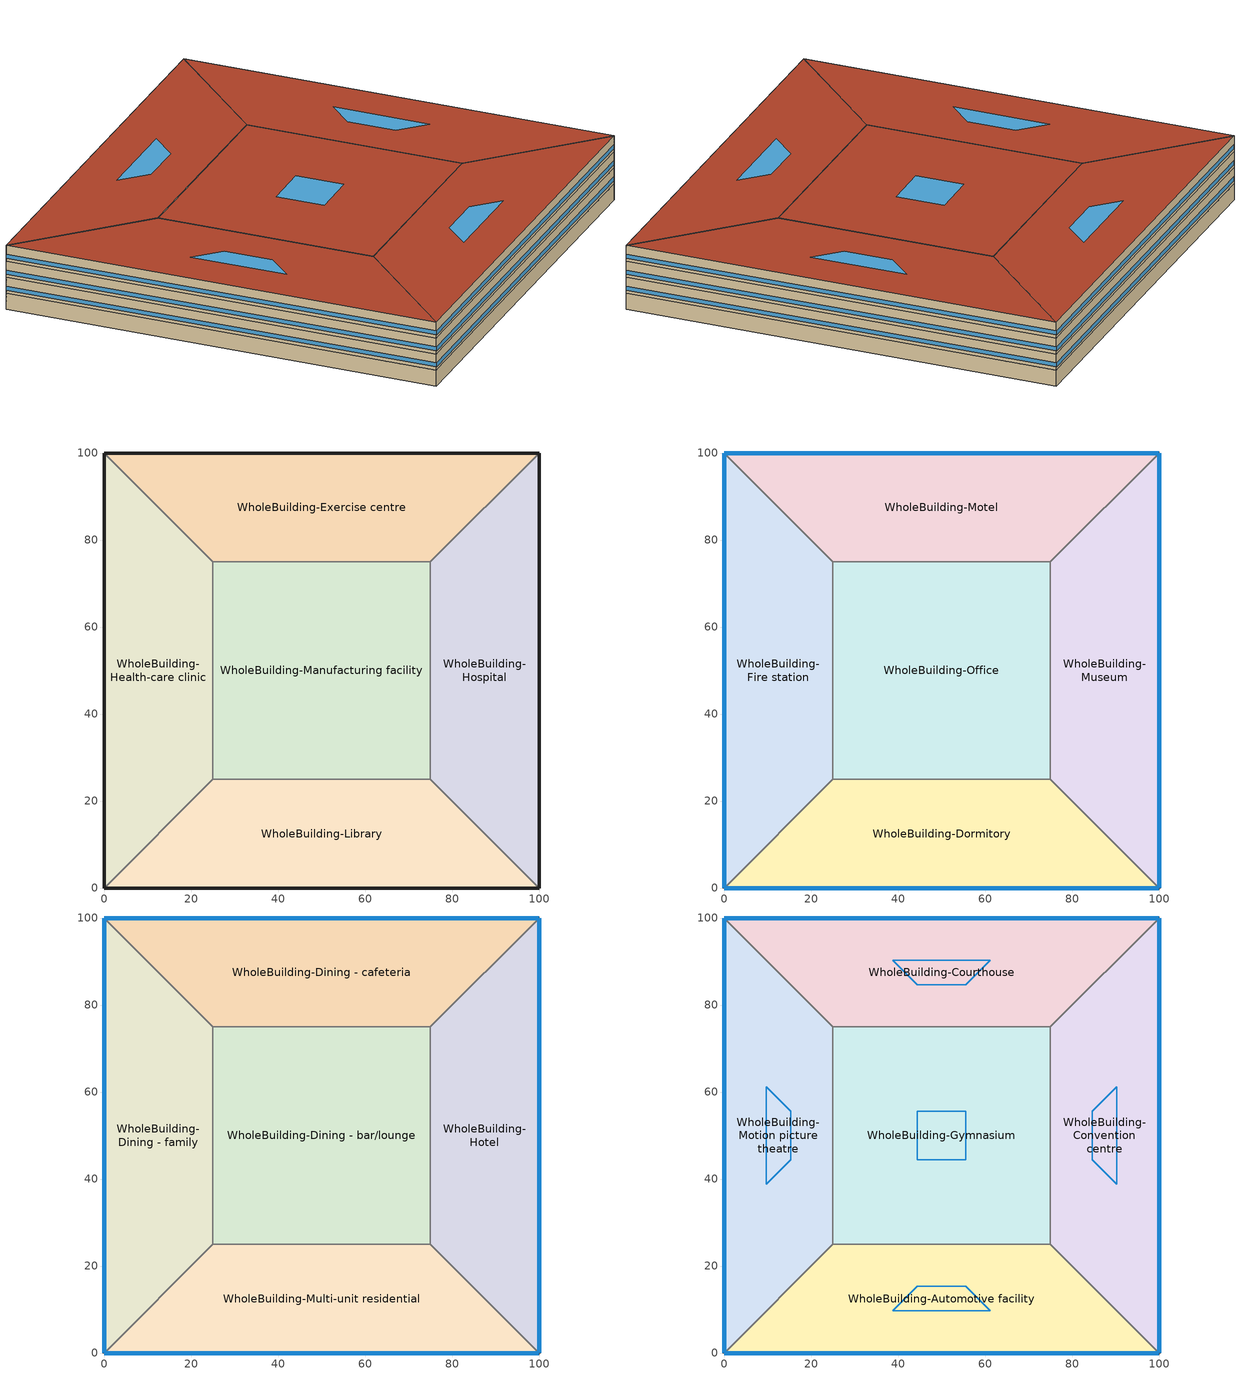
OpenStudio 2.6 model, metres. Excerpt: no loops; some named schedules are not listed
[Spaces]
WholeBuilding-Health-care clinic
 floor ground: 0,0 0,100 25,75 25,25 z0
 wall ground: 0,100 0,0 z0:3.8
 wall to WholeBuilding-Exercise centre: 25,75 0,100 z0:3.8
 wall to WholeBuilding-Manufacturing facility: 25,25 25,75 z0:3.8
 wall to WholeBuilding-Library: 0,0 25,25 z0:3.8
WholeBuilding-Exercise centre
 floor ground: 0,100 100,100 75,75 25,75 z0
 wall ground: 100,100 0,100 z0:3.8
 wall to WholeBuilding-Hospital: 75,75 100,100 z0:3.8
 wall to WholeBuilding-Manufacturing facility: 25,75 75,75 z0:3.8
WholeBuilding-Hospital
 floor ground: 100,100 100,0 75,25 75,75 z0
 wall ground: 100,0 100,100 z0:3.8
 wall to WholeBuilding-Library: 75,25 100,0 z0:3.8
 wall to WholeBuilding-Manufacturing facility: 75,75 75,25 z0:3.8
WholeBuilding-Library
 floor ground: 100,0 0,0 25,25 75,25 z0
 wall ground: 0,0 100,0 z0:3.8
 wall to WholeBuilding-Manufacturing facility: 75,25 25,25 z0:3.8
WholeBuilding-Manufacturing facility
 floor ground: 25,25 25,75 75,75 75,25 z0
WholeBuilding-Fire station
 floor to WholeBuilding-Health-care clinic: 0,0 0,100 25,75 25,25 z3.8
 wall outside: 0,100 0,0 z3.8:7.6
 wall to WholeBuilding-Motel: 25,75 0,100 z3.8:7.6
 wall to WholeBuilding-Office: 25,25 25,75 z3.8:7.6
 wall to WholeBuilding-Dormitory: 0,0 25,25 z3.8:7.6
 window: 0,99.97 0,0.03 z4.56:5.51
WholeBuilding-Motel
 floor to WholeBuilding-Exercise centre: 0,100 100,100 75,75 25,75 z3.8
 wall outside: 100,100 0,100 z3.8:7.6
 wall to WholeBuilding-Museum: 75,75 100,100 z3.8:7.6
 wall to WholeBuilding-Office: 25,75 75,75 z3.8:7.6
 window: 99.97,100 0.03,100 z4.56:5.51
WholeBuilding-Museum
 floor to WholeBuilding-Hospital: 100,100 100,0 75,25 75,75 z3.8
 wall outside: 100,0 100,100 z3.8:7.6
 wall to WholeBuilding-Dormitory: 75,25 100,0 z3.8:7.6
 wall to WholeBuilding-Office: 75,75 75,25 z3.8:7.6
 window: 100,0.03 100,99.97 z4.56:5.51
WholeBuilding-Dormitory
 floor to WholeBuilding-Library: 100,0 0,0 25,25 75,25 z3.8
 wall outside: 0,0 100,0 z3.8:7.6
 wall to WholeBuilding-Office: 75,25 25,25 z3.8:7.6
 window: 0.03,0 99.97,0 z4.56:5.51
WholeBuilding-Office
 floor to WholeBuilding-Manufacturing facility: 25,25 25,75 75,75 75,25 z3.8
WholeBuilding-Dining - family
 floor to WholeBuilding-Fire station: 0,0 0,100 25,75 25,25 z7.6
 wall outside: 0,100 0,0 z7.6:11.4
 wall to WholeBuilding-Dining - cafeteria: 25,75 0,100 z7.6:11.4
 wall to WholeBuilding-Dining - bar/lounge: 25,25 25,75 z7.6:11.4
 wall to WholeBuilding-Multi-unit residential: 0,0 25,25 z7.6:11.4
 window: 0,99.97 0,0.03 z8.36:9.31
WholeBuilding-Dining - cafeteria
 floor to WholeBuilding-Motel: 0,100 100,100 75,75 25,75 z7.6
 wall outside: 100,100 0,100 z7.6:11.4
 wall to WholeBuilding-Hotel: 75,75 100,100 z7.6:11.4
 wall to WholeBuilding-Dining - bar/lounge: 25,75 75,75 z7.6:11.4
 window: 99.97,100 0.03,100 z8.36:9.31
WholeBuilding-Hotel
 floor to WholeBuilding-Museum: 100,100 100,0 75,25 75,75 z7.6
 wall outside: 100,0 100,100 z7.6:11.4
 wall to WholeBuilding-Multi-unit residential: 75,25 100,0 z7.6:11.4
 wall to WholeBuilding-Dining - bar/lounge: 75,75 75,25 z7.6:11.4
 window: 100,0.03 100,99.97 z8.36:9.31
WholeBuilding-Multi-unit residential
 floor to WholeBuilding-Dormitory: 100,0 0,0 25,25 75,25 z7.6
 wall outside: 0,0 100,0 z7.6:11.4
 wall to WholeBuilding-Dining - bar/lounge: 75,25 25,25 z7.6:11.4
 window: 0.03,0 99.97,0 z8.36:9.31
WholeBuilding-Dining - bar/lounge
 floor to WholeBuilding-Office: 25,25 25,75 75,75 75,25 z7.6
WholeBuilding-Motion picture theatre
 floor to WholeBuilding-Dining - family: 0,0 0,100 25,75 25,25 z11.4
 wall outside: 0,100 0,0 z11.4:15.2
 wall to WholeBuilding-Courthouse: 25,75 0,100 z11.4:15.2
 wall to WholeBuilding-Gymnasium: 25,25 25,75 z11.4:15.2
 wall to WholeBuilding-Automotive facility: 0,0 25,25 z11.4:15.2
 window: 0,99.97 0,0.03 z12.16:13.11
 roof outside: 25,25 25,75 0,100 0,0 z15.2
 skylight: 15.3,44.41 15.3,55.59 9.7,61.18 9.7,38.82 z15.2
WholeBuilding-Courthouse
 floor to WholeBuilding-Dining - cafeteria: 0,100 100,100 75,75 25,75 z11.4
 wall outside: 100,100 0,100 z11.4:15.2
 wall to WholeBuilding-Convention centre: 75,75 100,100 z11.4:15.2
 wall to WholeBuilding-Gymnasium: 25,75 75,75 z11.4:15.2
 window: 99.97,100 0.03,100 z12.16:13.11
 roof outside: 25,75 75,75 100,100 0,100 z15.2
 skylight: 44.41,84.7 55.59,84.7 61.18,90.3 38.82,90.3 z15.2
WholeBuilding-Convention centre
 floor to WholeBuilding-Hotel: 100,100 100,0 75,25 75,75 z11.4
 wall outside: 100,0 100,100 z11.4:15.2
 wall to WholeBuilding-Automotive facility: 75,25 100,0 z11.4:15.2
 wall to WholeBuilding-Gymnasium: 75,75 75,25 z11.4:15.2
 window: 100,0.03 100,99.97 z12.16:13.11
 roof outside: 75,75 75,25 100,0 100,100 z15.2
 skylight: 84.7,55.59 84.7,44.41 90.3,38.82 90.3,61.18 z15.2
WholeBuilding-Automotive facility
 floor to WholeBuilding-Multi-unit residential: 100,0 0,0 25,25 75,25 z11.4
 wall outside: 0,0 100,0 z11.4:15.2
 wall to WholeBuilding-Gymnasium: 75,25 25,25 z11.4:15.2
 window: 0.03,0 99.97,0 z12.16:13.11
 roof outside: 75,25 25,25 0,0 100,0 z15.2
 skylight: 55.59,15.3 44.41,15.3 38.82,9.7 61.18,9.7 z15.2
WholeBuilding-Gymnasium
 floor to WholeBuilding-Dining - bar/lounge: 25,25 25,75 75,75 75,25 z11.4
 roof outside: 75,25 75,75 25,75 25,25 z15.2
 skylight: 55.59,44.41 55.59,55.59 44.41,55.59 44.41,44.41 z15.2
[Building]
Building 1: Default Construction Set=BTAP-Mass at hdd = 6250.0; Standards Number of Stories=4; Standards Number of Above Ground Stories=4; Standards Building Type=NECB2011_unknown
[Site]
Fort McMurray AP_AB_CAN: Latitude {deg}=56.653; Longitude {deg}=-111.223; Time Zone {hr}=-7; Elevation {m}=369.1
[Site:WaterMainsTemperature]
Calculation Method=Correlation; Annual Average Outdoor Air Temperature {C}=1.875; Maximum Difference In Monthly Average Outdoor Air Temperatures {deltaC}=34.4
[SizingPeriod:DesignDay] Barometric Pressure {Pa}=96969; Sky Clearness=0; Rain Indicator=0; Snow Indicator=0; Day of Month=21; Daylight Saving Time Indicator=0; Humidity Indicating Type=Wetbulb; Dry-Bulb Temperature Range Modifier Type=DefaultMultipliers
Name | Maximum Dry-Bulb Temperature {C} | Daily Dry-Bulb Temperature Range {deltaC} | Humidity Indicating Conditions at Maximum Dry-Bulb | Wind Speed {m/s} | Wind Direction {deg} | Month | Day Type | Solar Model Indicator | ASHRAE Taub | ASHRAE Taud
Fort McMurray AP Ann Htg 99.6% Condns DB | -36.2 | 0 | -36.2 | 1 | 90 | 1 | WinterDesignDay | ASHRAEClearSky
Fort McMurray AP Ann Clg .4% Condns DB=>MWB | 28.9 | 12.4 | 17.8 | 3.7 | 250 | 7 | SummerDesignDay | ASHRAETau | 0.377 | 2.403
[Site:GroundTemperature:BuildingSurface]
19.527, 19.502, 19.536, 19.598, 20.002, 21.64, 22.225, 22.375, 21.449, 20.121, 19.802, 19.633
[Material:NoMass] Roughness=Smooth; Thermal Absorptance=0.9; Solar Absorptance=0.7
Name | Thermal Resistance {m2-K/W} | Visible Absorptance
Typical Carpet Pad; Typical Carpet Pad 1 | 0.21648 | 0.8
Typical Insulation 1 | 5.91238 | 0.7
Typical Insulation 2 | 4.49096 | 0.7
Typical Insulation 3 | 6.17282 | 0.7
Typical Carpet Pad 2 | 1.25503 | 0.8
Typical Carpet Pad 3; Typical Carpet Pad 4 | 3.45515 | 0.8
Typical Insulation 4 | 0.454528 | 0.7
Typical Insulation 5 | 0.454545 | 0.7
[Material]
Name | Roughness | Thickness {m} | Conductivity {W/m-K} | Density {kg/m3} | Specific Heat {J/kg-K} | Thermal Absorptance | Solar Absorptance | Visible Absorptance
G05 25mm wood | MediumSmooth | 0.0254 | 0.15 | 608 | 1630 | 0.9 | 0.5 | 0.5
100mm Normalweight concrete floor 1 | MediumSmooth | 0.1016 | 2.31 | 2322 | 832
G01 13mm gypsum board 1 | Smooth | 0.0127 | 0.16 | 800 | 1090 | 0.9 | 0.7 | 0.5
4 in. Normalweight Concrete Floor 1 | MediumRough | 0.1016 | 2.31 | 2322 | 832 | 0.9 | 0.7 | 0.7
1IN Stucco 1 | Smooth | 0.0253 | 0.6918 | 1858 | 837 | 0.9 | 0.7 | 0.92
8IN CONCRETE HW RefBldg 1 | Rough | 0.2032 | 1.311 | 2240 | 836.8 | 0.9 | 0.7 | 0.7
1/2IN Gypsum 1 | Smooth | 0.0127 | 0.16 | 784.9 | 830 | 0.9 | 0.4 | 0.4
Metal Roof Surface 1; F08 Metal surface 1 | Smooth | 0.0008 | 45.28 | 7824 | 500 | 0.9 | 0.7 | 0.7
6 in. Normalweight Concrete Floor 1; 6 in. Normalweight Concrete Floor 2; 6 in. Normalweight Concrete Floor 3 | MediumRough | 0.1524 | 2.31 | 2322 | 832 | 0.9 | 0.7 | 0.7
[Construction]
BTAP-Int-Partition; BTAP-Int-Door: G05 25mm wood
BTAP-Int-Floor: 100mm Normalweight concrete floor 1, Typical Carpet Pad
BTAP-Int-Wall: G01 13mm gypsum board 1, G01 13mm gypsum board 1
BTAP-Int-Ceiling: Typical Carpet Pad, 100mm Normalweight concrete floor 1
BTAP-Int-Window: SimpleGlazing
BTAP-Ext-Floor-Mass:U-0.162: Typical Insulation 1, 4 in. Normalweight Concrete Floor 1, Typical Carpet Pad 1
BTAP-Ext-Wall-Mass:U-0.21: 1IN Stucco 1, 8IN CONCRETE HW RefBldg 1, Typical Insulation 2, 1/2IN Gypsum 1
BTAP-Ext-Roof-Metal:U-0.162: Metal Roof Surface 1, Typical Insulation 3
BTAP-Grnd-Floor-Mass:U-0.757: 6 in. Normalweight Concrete Floor 1, Typical Carpet Pad 2
BTAP-Grnd-Wall-Mass:U-0.284: 6 in. Normalweight Concrete Floor 2, Typical Carpet Pad 3
BTAP-Grnd-Roof-Mass:U-0.284: 6 in. Normalweight Concrete Floor 3, Typical Carpet Pad 4
BTAP-Ext-FixedWindow:U=0.220 SHGC=0.600; BTAP-Ext-GlassDoors:U=0.220 SHGC=0.600; BTAP-Ext-Skylights:U=0.220 SHGC=0.600; BTAP-Ext-DaylightDomes:U=0.220 SHGC=0.600; BTAP-Ext-DaylightDiffuser:U=0.220 SHGC=0.600: SimpleGlazing:U=0.220 SHGC=0.600
BTAP-Ext-Door:U-2.2: F08 Metal surface 1, Typical Insulation 4
BTAP-Ext-OverHeadDoor:U-2.2: Typical Insulation 5
[DefaultConstructionSet]
BTAP-Mass at hdd = 6250.0: Default Exterior Surface Constructions=BTAP-Mass at hdd = 6250.0; Default Interior Surface Constructions=Default Surface Constructions 2; Default Ground Contact Surface Constructions=BTAP-Mass at hdd = 6250.0 1; Default Exterior SubSurface Constructions=BTAP-Mass at hdd = 6250.0; Default Interior SubSurface Constructions=Default Sub Surface Constructions 2; Interior Partition Construction=BTAP-Int-Partition
[DefaultSurfaceConstructions]
Name | Floor Construction | Wall Construction | Roof Ceiling Construction
Default Surface Constructions 2 | BTAP-Int-Floor | BTAP-Int-Wall | BTAP-Int-Ceiling
BTAP-Mass at hdd = 6250.0 | BTAP-Ext-Floor-Mass:U-0.162 | BTAP-Ext-Wall-Mass:U-0.21 | BTAP-Ext-Roof-Metal:U-0.162
BTAP-Mass at hdd = 6250.0 1 | BTAP-Grnd-Floor-Mass:U-0.757 | BTAP-Grnd-Wall-Mass:U-0.284 | BTAP-Grnd-Roof-Mass:U-0.284
[DefaultSubSurfaceConstructions]
Name | Fixed Window Construction | Operable Window Construction | Door Construction | Glass Door Construction | Overhead Door Construction | Skylight Construction | Tubular Daylight Dome Construction | Tubular Daylight Diffuser Construction
Default Sub Surface Constructions 2 | BTAP-Int-Window | BTAP-Int-Window | BTAP-Int-Door
BTAP-Mass at hdd = 6250.0 | BTAP-Ext-FixedWindow:U=0.220 SHGC=0.600 | BTAP-Ext-FixedWindow:U=0.220 SHGC=0.600 | BTAP-Ext-Door:U-2.2 | BTAP-Ext-GlassDoors:U=0.220 SHGC=0.600 | BTAP-Ext-OverHeadDoor:U-2.2 | BTAP-Ext-Skylights:U=0.220 SHGC=0.600 | BTAP-Ext-DaylightDomes:U=0.220 SHGC=0.600 | BTAP-Ext-DaylightDiffuser:U=0.220 SHGC=0.600
[WindowMaterial:SimpleGlazingSystem] U-Factor {W/m2-K}=2.2; Solar Heat Gain Coefficient=0.6; Visible Transmittance=0.21
SimpleGlazing; SimpleGlazing:U=0.220 SHGC=0.600
[BuildingStory] Nominal Floor to Floor Height {m}=3.8
Name | Nominal Z Coordinate {m}
Story 1 | 0
Story 2 | 3.8
Story 3 | 7.6
Story 4 | 11.4
[Space]
Name | Space Type | Building Story | Thermal Zone
WholeBuilding-Health-care clinic | Health-care clinic WholeBuilding | Story 1 | ALL_ST=WholeBuilding_FL=Story 1_SCH=A
WholeBuilding-Exercise centre | Exercise centre WholeBuilding | Story 1 | ALL_ST=WholeBuilding_FL=Story 1_SCH=B
WholeBuilding-Hospital | Hospital WholeBuilding | Story 1 | ALL_ST=WholeBuilding_FL=Story 1_SCH=H
WholeBuilding-Library | Library WholeBuilding | Story 1 | ALL_ST=WholeBuilding_FL=Story 1_SCH=C
WholeBuilding-Manufacturing facility | Manufacturing facility WholeBuilding | Story 1 | ALL_ST=WholeBuilding_FL=Story 1_SCH=A 1
WholeBuilding-Fire station | Fire station WholeBuilding | Story 2 | ALL_ST=WholeBuilding_FL=Story 2_SCH=F
WholeBuilding-Motel | Motel WholeBuilding | Story 2 | DU_BT=Motel_ST=WholeBuilding_FL=Story 2_SCHF
WholeBuilding-Museum | Museum WholeBuilding | Story 2 | ALL_ST=WholeBuilding_FL=Story 2_SCH=C
WholeBuilding-Dormitory | Dormitory WholeBuilding | Story 2 | DU_BT=Dormitory_ST=WholeBuilding_FL=Story 2_SCHG
WholeBuilding-Office | Office WholeBuilding | Story 2 | ALL_ST=WholeBuilding_FL=Story 2_SCH=A
WholeBuilding-Dining - family | Dining - family WholeBuilding | Story 3 | ALL_ST=WholeBuilding_FL=Story 3_SCH=B 2
WholeBuilding-Dining - cafeteria | Dining - cafeteria WholeBuilding | Story 3 | ALL_ST=WholeBuilding_FL=Story 3_SCH=B 1
WholeBuilding-Hotel | Hotel WholeBuilding | Story 3 | DU_BT=Hotel_ST=WholeBuilding_FL=Story 3_SCHF
WholeBuilding-Multi-unit residential | Multi-unit residential WholeBuilding | Story 3 | DU_BT=Multi-unit residential_ST=WholeBuilding_FL=Story 3_SCHG
WholeBuilding-Dining - bar/lounge | Dining - bar/lounge WholeBuilding | Story 3 | ALL_ST=WholeBuilding_FL=Story 3_SCH=B
WholeBuilding-Motion picture theatre | Motion picture theatre WholeBuilding | Story 4 | ALL_ST=WholeBuilding_FL=Story 4_SCH=C 1
WholeBuilding-Courthouse | Courthouse WholeBuilding | Story 4 | ALL_ST=WholeBuilding_FL=Story 4_SCH=A
WholeBuilding-Convention centre | Convention centre WholeBuilding | Story 4 | ALL_ST=WholeBuilding_FL=Story 4_SCH=C
WholeBuilding-Automotive facility | Automotive facility WholeBuilding | Story 4 | ALL_ST=WholeBuilding_FL=Story 4_SCH=E
WholeBuilding-Gymnasium | Gymnasium WholeBuilding | Story 4 | ALL_ST=WholeBuilding_FL=Story 4_SCH=B
[SpaceType] Standards Space Type=WholeBuilding
Name | Default Schedule Set | Design Specification Outdoor Air Object | Standards Building Type
Automotive facility WholeBuilding | Automotive facility WholeBuilding Schedule Set | Automotive facility WholeBuilding Ventilation | Automotive facility
Convention centre WholeBuilding | Convention centre WholeBuilding Schedule Set | Convention centre WholeBuilding Ventilation | Convention centre
Courthouse WholeBuilding | Courthouse WholeBuilding Schedule Set | Courthouse WholeBuilding Ventilation | Courthouse
Dining - bar/lounge WholeBuilding | Dining - bar/lounge WholeBuilding Schedule Set | Dining - bar/lounge WholeBuilding Ventilation | Dining - bar/lounge
Dining - cafeteria WholeBuilding | Dining - cafeteria WholeBuilding Schedule Set | Dining - cafeteria WholeBuilding Ventilation | Dining - cafeteria
Dining - family WholeBuilding | Dining - family WholeBuilding Schedule Set | Dining - family WholeBuilding Ventilation | Dining - family
Dormitory WholeBuilding | Dormitory WholeBuilding Schedule Set | Dormitory WholeBuilding Ventilation | Dormitory
Exercise centre WholeBuilding | Exercise centre WholeBuilding Schedule Set | Exercise centre WholeBuilding Ventilation | Exercise centre
Fire station WholeBuilding | Fire station WholeBuilding Schedule Set | Fire station WholeBuilding Ventilation | Fire station
Gymnasium WholeBuilding | Gymnasium WholeBuilding Schedule Set | Gymnasium WholeBuilding Ventilation | Gymnasium
Health-care clinic WholeBuilding | Health-care clinic WholeBuilding Schedule Set | Health-care clinic WholeBuilding Ventilation | Health-care clinic
Hospital WholeBuilding | Hospital WholeBuilding Schedule Set | Hospital WholeBuilding Ventilation | Hospital
Hotel WholeBuilding | Hotel WholeBuilding Schedule Set | Hotel WholeBuilding Ventilation | Hotel
Library WholeBuilding | Library WholeBuilding Schedule Set | Library WholeBuilding Ventilation | Library
Manufacturing facility WholeBuilding | Manufacturing facility WholeBuilding Schedule Set | Manufacturing facility WholeBuilding Ventilation | Manufacturing facility
Motel WholeBuilding | Motel WholeBuilding Schedule Set | Motel WholeBuilding Ventilation | Motel
Motion picture theatre WholeBuilding | Motion picture theatre WholeBuilding Schedule Set | Motion picture theatre WholeBuilding Ventilation | Motion picture theatre
Multi-unit residential WholeBuilding | Multi-unit residential WholeBuilding Schedule Set | Multi-unit residential WholeBuilding Ventilation | Multi-unit residential
Museum WholeBuilding | Museum WholeBuilding Schedule Set | Museum WholeBuilding Ventilation | Museum
Office WholeBuilding | Office WholeBuilding Schedule Set | Office WholeBuilding Ventilation | Office
[DesignSpecification:OutdoorAir]
Health-care clinic WholeBuilding Ventilation: Outdoor Air Method=Sum; Outdoor Air Flow per Floor Area {m3/s-m2}=0.002286
[DefaultScheduleSet]
Health-care clinic WholeBuilding Schedule Set: Number of People Schedule=NECB-A-Occupancy; People Activity Level Schedule=NECB-Activity; Lighting Schedule=NECB-A-Lighting; Electric Equipment Schedule=NECB-A-Electric-Equipment; Infiltration Schedule=Always On
[ThermostatSetpoint:DualSetpoint]
Name | Heating Setpoint Temperature Schedule | Cooling Setpoint Temperature Schedule
Dormitory WholeBuilding Thermostat 3; Multi-unit residential WholeBuilding Thermostat 3 | NECB-G-Thermostat Setpoint-Heating | NECB-G-Thermostat Setpoint-Cooling
Hotel WholeBuilding Thermostat 3; Motel WholeBuilding Thermostat 3; Fire station WholeBuilding Thermostat 3 | NECB-F-Thermostat Setpoint-Heating | NECB-F-Thermostat Setpoint-Cooling
Automotive facility WholeBuilding Thermostat 3 | NECB-E-Thermostat Setpoint-Heating | NECB-E-Thermostat Setpoint-Cooling
Convention centre WholeBuilding Thermostat 3; Library WholeBuilding Thermostat 3; Motion picture theatre WholeBuilding Thermostat 3; Museum WholeBuilding Thermostat 3 | NECB-C-Thermostat Setpoint-Heating | NECB-C-Thermostat Setpoint-Cooling
Courthouse WholeBuilding Thermostat 3; Health-care clinic WholeBuilding Thermostat 3; Manufacturing facility WholeBuilding Thermostat 3; Office WholeBuilding Thermostat 3 | NECB-A-Thermostat Setpoint-Heating | NECB-A-Thermostat Setpoint-Cooling
Dining - bar/lounge WholeBuilding Thermostat 3; Dining - cafeteria WholeBuilding Thermostat 3; Dining - family WholeBuilding Thermostat 3; Exercise centre WholeBuilding Thermostat 3; Gymnasium WholeBuilding Thermostat 3 | NECB-B-Thermostat Setpoint-Heating | NECB-B-Thermostat Setpoint-Cooling
Hospital WholeBuilding Thermostat 3 | NECB-H-Thermostat Setpoint-Heating | NECB-H-Thermostat Setpoint-Cooling
[SpaceInfiltration:DesignFlowRate] Schedule=Always On Discrete; Design Flow Rate Calculation Method=Flow/ExteriorArea; Flow per Exterior Surface Area {m3/s-m2}=0.00025; Constant Term Coefficient=0; Temperature Term Coefficient=0; Velocity Term Coefficient=0.224; Velocity Squared Term Coefficient=0
Name | Space or SpaceType
WholeBuilding-Automotive facility Infiltration | WholeBuilding-Automotive facility
WholeBuilding-Convention centre Infiltration | WholeBuilding-Convention centre
WholeBuilding-Courthouse Infiltration | WholeBuilding-Courthouse
WholeBuilding-Dining - cafeteria Infiltration | WholeBuilding-Dining - cafeteria
WholeBuilding-Dining - family Infiltration | WholeBuilding-Dining - family
WholeBuilding-Dormitory Infiltration | WholeBuilding-Dormitory
WholeBuilding-Fire station Infiltration | WholeBuilding-Fire station
WholeBuilding-Gymnasium Infiltration | WholeBuilding-Gymnasium
WholeBuilding-Hotel Infiltration | WholeBuilding-Hotel
WholeBuilding-Motel Infiltration | WholeBuilding-Motel
WholeBuilding-Motion picture theatre Infiltration | WholeBuilding-Motion picture theatre
WholeBuilding-Multi-unit residential Infiltration | WholeBuilding-Multi-unit residential
WholeBuilding-Museum Infiltration | WholeBuilding-Museum
[ThermalZone] Use Ideal Air Loads=No
Name | Thermostat
DU_BT=Dormitory_ST=WholeBuilding_FL=Story 2_SCHG | Dormitory WholeBuilding Thermostat 3
DU_BT=Hotel_ST=WholeBuilding_FL=Story 3_SCHF | Hotel WholeBuilding Thermostat 3
DU_BT=Motel_ST=WholeBuilding_FL=Story 2_SCHF | Motel WholeBuilding Thermostat 3
DU_BT=Multi-unit residential_ST=WholeBuilding_FL=Story 3_SCHG | Multi-unit residential WholeBuilding Thermostat 3
ALL_ST=WholeBuilding_FL=Story 4_SCH=E | Automotive facility WholeBuilding Thermostat 3
ALL_ST=WholeBuilding_FL=Story 4_SCH=C | Convention centre WholeBuilding Thermostat 3
ALL_ST=WholeBuilding_FL=Story 4_SCH=A | Courthouse WholeBuilding Thermostat 3
ALL_ST=WholeBuilding_FL=Story 3_SCH=B | Dining - bar/lounge WholeBuilding Thermostat 3
ALL_ST=WholeBuilding_FL=Story 3_SCH=B 1 | Dining - cafeteria WholeBuilding Thermostat 3
ALL_ST=WholeBuilding_FL=Story 3_SCH=B 2 | Dining - family WholeBuilding Thermostat 3
ALL_ST=WholeBuilding_FL=Story 1_SCH=B | Exercise centre WholeBuilding Thermostat 3
ALL_ST=WholeBuilding_FL=Story 2_SCH=F | Fire station WholeBuilding Thermostat 3
ALL_ST=WholeBuilding_FL=Story 4_SCH=B | Gymnasium WholeBuilding Thermostat 3
ALL_ST=WholeBuilding_FL=Story 1_SCH=A | Health-care clinic WholeBuilding Thermostat 3
ALL_ST=WholeBuilding_FL=Story 1_SCH=H | Hospital WholeBuilding Thermostat 3
ALL_ST=WholeBuilding_FL=Story 1_SCH=C | Library WholeBuilding Thermostat 3
ALL_ST=WholeBuilding_FL=Story 1_SCH=A 1 | Manufacturing facility WholeBuilding Thermostat 3
ALL_ST=WholeBuilding_FL=Story 4_SCH=C 1 | Motion picture theatre WholeBuilding Thermostat 3
ALL_ST=WholeBuilding_FL=Story 2_SCH=C | Museum WholeBuilding Thermostat 3
ALL_ST=WholeBuilding_FL=Story 2_SCH=A | Office WholeBuilding Thermostat 3
